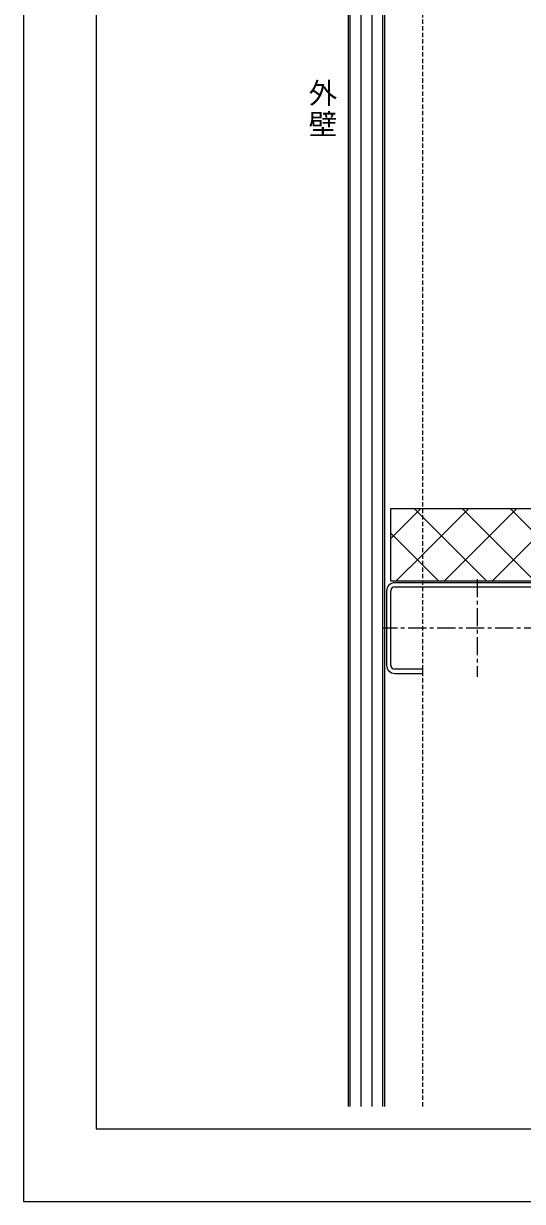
# Model space of a CAD drawing. Units: millimetres, scale not verified. Extents: x -840 to 840, y -594 to 594.
# Drawn here: x -840 to -565, y -594 to 56 of the extents above; entities that cross this region are included whole.
import ezdxf
from ezdxf.enums import TextEntityAlignment as Align

# ---------------------------------------------------------------- set-up
doc = ezdxf.new("R2010")
doc.units = ezdxf.units.MM
doc.header["$LTSCALE"] = 2
doc.linetypes.add('CHAIN1', pattern=[8, 5, -1, 1, -1])
doc.linetypes.add('DASHED1', pattern=[1.8, 1.2, -0.6])
for name, color, linetype, lineweight in [('0-5_輪郭線', 2, 'Continuous', 9), ('0-6_タイトル文字', 5, 'Continuous', 9), ('0-8_躯体', 7, 'Continuous', 9), ('0-A_中心線', 2, 'CHAIN1', 9), ('0-B_図面枠', 7, 'Continuous', 9), ('1-0_鋼材(C型・H鋼ｅｔｃ)', 7, 'Continuous', 9), ('1-1_ハッチング', 4, 'Continuous', 9)]:
    doc.layers.add(name, color=color, linetype=linetype, lineweight=lineweight)
doc.styles.add('ＭＳ ゴシック', font='')
doc.styles.get('ＭＳ ゴシック').set_extended_font_data('MS Gothic')

msp = doc.modelspace()

# ---------------------------------------------------------------- linework, layer by layer
at = {"layer": '0-5_輪郭線'}
msp.add_lwpolyline([(800, 554), (-800, 554), (-800, -554), (800, -554)], close=True, dxfattribs=at)
at = {"layer": '0-8_躯体'}
for p, q in [((-660.64, -541.574), (-660.64, 311.826)), ((-640.64, -541.574), (-640.64, 311.826))]:
    msp.add_line(p, q, dxfattribs=at)
at = {"layer": '0-8_躯体', "color": 4}
for p, q in [((-659.64, -541.574), (-659.64, 311.826)), ((-653.64, -541.574), (-653.64, 311.826)), ((-647.64, -541.574), (-647.64, 311.826)), ((-641.64, -541.574), (-641.64, 311.826))]:
    msp.add_line(p, q, dxfattribs=at)
at = {"layer": '0-A_中心線'}
for p, q in [((-589.64, -250.474), (-589.64, -304.474)), ((-537.64, -277.474), (-641.64, -277.474))]:
    msp.add_line(p, q, dxfattribs=at)
at = {"layer": '0-B_図面枠'}
msp.add_lwpolyline([(840, -594), (840, 594), (-840, 594), (-840, -594)], close=True, dxfattribs=at)
at = {"layer": '1-0_鋼材(C型・H鋼ｅｔｃ)', "linetype": 'DASHED1'}
msp.add_line((-619.64, -541.574), (-619.64, 261.826), dxfattribs=at)
at = {"layer": '1-0_鋼材(C型・H鋼ｅｔｃ)'}
for p, q in [((-544.24, -252.474), (-635.04, -252.474)), ((-639.64, -257.074), (-639.64, -297.874)), ((-637.34, -297.874), (-637.34, -257.074)), ((-635.04, -254.774), (-544.24, -254.774))]:
    msp.add_line(p, q, dxfattribs=at)
msp.add_lwpolyline([(-635.04, -302.474), (-619.64, -302.474), (-619.64, -300.174), (-635.04, -300.174)], dxfattribs=at)
for centre, radius, start, end in [((-635.04, -257.074), 4.6, 90, 180), ((-635.04, -257.074), 2.3, 90, 180), ((-635.04, -297.874), 4.6, 180, 270), ((-635.04, -297.874), 2.3, 180, 270)]:
    msp.add_arc(centre, radius, start, end, dxfattribs=at)
at = {"layer": '1-1_ハッチング'}
for p, q in [((-637.34, -228.072), (-620.741, -211.474)), ((-637.34, -251.474), (-637.34, -211.474)), ((-607.708, -251.474), (-567.708, -211.474)), ((-637.34, -251.474), (-516.45, -251.474))]:
    msp.add_line(p, q, dxfattribs=at)
for points in [[(-637.34, -211.474), (-440.579, -211.474), (-442.54, -215.679)], [(-634.225, -251.474), (-619.64, -236.889), (-594.225, -211.474)], [(-584.382, -251.474), (-619.64, -216.216), (-624.382, -211.474)], [(-557.866, -251.474), (-559.64, -249.7), (-597.866, -211.474)], [(-581.192, -251.474), (-559.64, -229.922), (-541.192, -211.474)], [(-531.349, -251.474), (-533.64, -249.183), (-539.64, -243.183), (-559.64, -223.183), (-571.349, -211.474)], [(-610.899, -251.474), (-619.64, -242.733), (-637.34, -225.033)]]:
    msp.add_lwpolyline(points, dxfattribs=at)

# ---------------------------------------------------------------- texts
at = {"layer": '0-6_タイトル文字', "color": 7, "style": 'ＭＳ ゴシック'}
for s, p in [('外', (-682.601, 8.599)), ('壁', (-682.601, -8.601))]:
    msp.add_text(s, height=11.54, dxfattribs=at).set_placement(p, align=Align.BOTTOM_LEFT)

doc.saveas('drawing.dxf')
